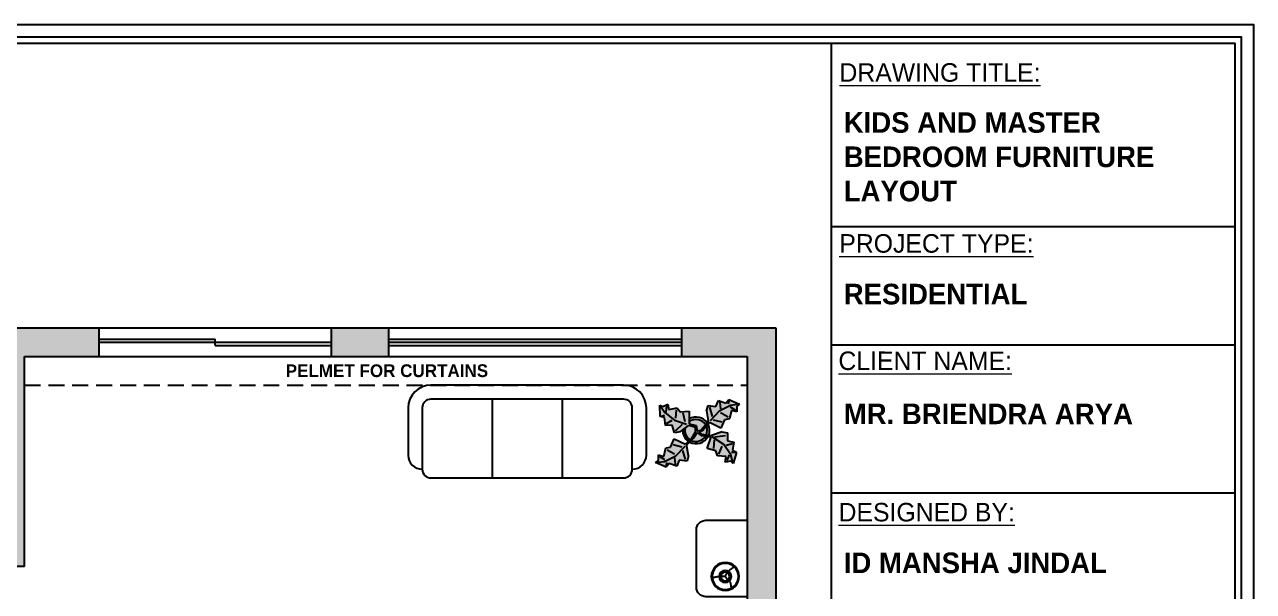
# Model space of a CAD drawing. Header units: inches. Extents: x 9636 to 21597, y -10243 to 557.
# Drawn here: x 10567.4 to 10953.4, y -5165.9 to -4987.8 of the extents above; entities that cross this region are included whole.
import ezdxf

# ---------------------------------------------------------------- set-up
doc = ezdxf.new("R2010")
doc.units = ezdxf.units.IN
doc.header["$MEASUREMENT"] = 0
doc.linetypes.add('DASHED', pattern=[0.75, 0.5, -0.25])
doc.layers.add('FURNI', color=140, linetype='Continuous', lineweight=18)
doc.layers.add('IEL-HATCH-002', color=7, linetype='Continuous')
doc.layers.add('TEFRİŞ', color=11, linetype='Continuous')
doc.styles.add('HEMI', font='stylu.ttf')

# ---------------------------------------------------------------- blocks, each defined once
blk = doc.blocks.new('rthjr')
for p, q in [((3335.61, 665.8), (3275.11, 665.8)), ((3294.36, 661.4), (3294.36, 636.65)), ((3316.36, 661.4), (3316.36, 636.65)), ((3267.96, 658.65), (3267.96, 643.8)), ((3342.76, 643.8), (3342.76, 658.65))]:
    blk.add_line(p, q)
blk.add_lwpolyline([(3275.11, 636.65), (3335.61, 636.65, 0.414214), (3338.36, 639.4), (3338.36, 658.65, 0.414214), (3335.61, 661.4), (3275.11, 661.4, 0.414214), (3272.36, 658.65), (3272.36, 639.4, 0.414214)], format="xyb", close=True)
for centre, radius, start, end in [((3275.11, 658.65), 7.15, 90, 180), ((3335.61, 658.65), 7.15, 0, 90), ((3272.36, 643.8), 4.4, 180, 270), ((3338.36, 643.8), 4.4, 270, 0)]:
    blk.add_arc(centre, radius, start, end)
blk = doc.blocks.new('wegg')
at = {"layer": 'IEL-HATCH-002', "transparency": 33554687}
h = blk.add_hatch(color=256, dxfattribs=at)
h.dxf.hatch_style = 1
h.set_gradient(color1=(88, 186, 72), color2=(19, 103, 52), name='CYLINDER')
h.paths.add_polyline_path([(3815.98, 785.14), (3818.28, 787.76), (3821.8, 786.01), (3822.92, 788.61), (3824.47, 788.9), (3825.1, 791.57), (3826.79, 791.08), (3826.78, 792.84), (3827.63, 793.48), (3824.32, 794.95), (3823.4, 793.82), (3821.01, 794.66), (3820.24, 792.76), (3817.78, 793.1), (3817.29, 791.41), (3817.86, 788.32), (3817.81, 787.92), (3815.47, 785.33), (3814.33, 785.14), (3814.04, 786.8), (3811.83, 787.35), (3811.86, 791.28), (3809.02, 791.15), (3808.09, 792.41), (3805.41, 791.8), (3805.11, 793.54), (3803.53, 792.76), (3802.59, 793.24), (3802.72, 789.62), (3804.13, 789.3), (3804.43, 786.78), (3806.48, 786.92), (3807.24, 784.55), (3808.98, 784.85), (3811.51, 786.72), (3811.67, 786.88), (3813.61, 786.43), (3813.83, 784.78), (3812.57, 782.62), (3810.66, 780.91), (3807.14, 782.66), (3806.02, 780.06), (3804.47, 779.77), (3803.85, 777.1), (3802.16, 777.59), (3802.16, 775.83), (3801.32, 775.19), (3804.63, 773.72), (3805.54, 774.85), (3807.93, 774.01), (3808.7, 775.91), (3811.17, 775.57), (3811.66, 777.26), (3811.09, 780.35), (3811.13, 780.75), (3813.33, 782.94), (3814.4, 784.59), (3815.57, 783.69), (3818.71, 783.29), (3817.47, 779.56), (3820.2, 778.82), (3820.7, 777.32), (3823.43, 777.07), (3823.19, 775.33), (3824.93, 775.58), (3825.67, 774.84), (3826.67, 778.32), (3825.42, 779.06), (3825.92, 781.55), (3823.93, 782.05), (3823.93, 784.54), (3822.19, 784.79), (3818.84, 783.68), (3815.69, 784.14), (3814.9, 784.78)])
at = {"layer": 'IEL-HATCH-002', "true_color": 0x9e7e57, "transparency": 33554687}
h = blk.add_hatch(color=45, dxfattribs=at)
h.dxf.hatch_style = 1
h.paths.add_polyline_path([(3811.83, 788.05), (3811.83, 787.35), (3814.04, 786.8), (3814.33, 785.14), (3815.47, 785.33), (3817.03, 787.05, 0.422139)])
h.paths.add_polyline_path([(3813.83, 784.78), (3813.61, 786.43), (3811.67, 786.88), (3811.51, 786.72), (3810.57, 786.03, 0.320152), (3812.18, 782.28), (3812.57, 782.62)])
h.paths.add_polyline_path([(3817.04, 783.51), (3815.57, 783.69), (3814.4, 784.59), (3813.33, 782.94), (3812.47, 782.08, 0.36519)])
h.paths.add_polyline_path([(3817.27, 786.61), (3815.98, 785.14), (3814.9, 784.78), (3815.69, 784.14), (3817.25, 783.91, 0.188383)])
at = {"layer": 'IEL-HATCH-002', "true_color": 0x735c3f, "transparency": 33554687}
h = blk.add_hatch(color=37, dxfattribs=at)
h.dxf.hatch_style = 1
h.paths.add_polyline_path([(3811.84, 788.9), (3811.83, 788.05, -0.422139), (3817.03, 787.05), (3817.54, 787.61, 0.390322)])
h.paths.add_polyline_path([(3817.78, 787.19), (3817.27, 786.61, -0.188383), (3817.25, 783.91), (3817.98, 783.8, 0.204823)])
h.paths.add_polyline_path([(3817.79, 783.41), (3817.04, 783.51, -0.36519), (3812.47, 782.08), (3811.98, 781.6, 0.411659)])
h = blk.add_hatch(color=37, dxfattribs=at)
h.dxf.hatch_style = 1
h.paths.add_polyline_path([(3810.57, 786.03), (3809.79, 785.46, 0.259563), (3811.64, 781.79), (3812.18, 782.28, -0.320152)])
for p, q in [((3802.72, 789.62), (3802.59, 793.24)), ((3802.59, 793.24), (3803.53, 792.76)), ((3802.59, 793.24), (3804.15, 790.87)), ((3803.53, 792.76), (3805.11, 793.54)), ((3804.62, 791.02), (3804.79, 792.91)), ((3805.11, 793.54), (3805.41, 791.8)), ((3805.41, 791.8), (3808.09, 792.41)), ((3807.77, 791.79), (3807.59, 789.11)), ((3808.09, 792.41), (3809.02, 791.15)), ((3809.02, 791.15), (3811.86, 791.28)), ((3811.86, 791.28), (3811.83, 787.35)), ((3817.29, 791.41), (3817.78, 793.1)), ((3817.29, 791.41), (3817.86, 788.32)), ((3817.78, 793.1), (3820.24, 792.76)), ((3818.2, 792.54), (3819.05, 789.66)), ((3821.3, 791.35), (3818.41, 788.26)), ((3820.24, 792.76), (3821.01, 794.66)), ((3821.01, 794.66), (3823.4, 793.82)), ((3824.81, 793.12), (3821.3, 791.35)), ((3821.43, 794.1), (3821.65, 792.06)), ((3823.4, 793.82), (3824.32, 794.95)), ((3824.25, 794.46), (3824.11, 793.47)), ((3824.32, 794.95), (3827.63, 793.48)), ((3825.1, 791.57), (3824.47, 788.9)), ((3824.74, 792.63), (3826.36, 791.65)), ((3827.63, 793.48), (3824.81, 793.12)), ((3826.79, 791.08), (3825.1, 791.57)), ((3827.63, 793.48), (3826.78, 792.84)), ((3826.78, 792.84), (3826.79, 791.08)), ((3804.13, 789.3), (3802.72, 789.62)), ((3803.19, 789.78), (3804.14, 790.08)), ((3804.43, 786.78), (3804.13, 789.3)), ((3804.15, 790.87), (3807.27, 788.49)), ((3804.75, 787.4), (3806.49, 788.49)), ((3807.27, 788.49), (3811.04, 787.27)), ((3810.57, 787.99), (3809.96, 790.67)), ((3815.47, 785.33), (3817.81, 787.92)), ((3818.28, 787.76), (3815.98, 785.14)), ((3817.81, 787.92), (3817.86, 788.32)), ((3821.8, 786.01), (3818.28, 787.76)), ((3819.41, 788.61), (3822.08, 787.98)), ((3824.05, 789.46), (3821.72, 790.79)), ((3822.92, 788.61), (3821.8, 786.01)), ((3824.47, 788.9), (3822.92, 788.61)), ((3806.48, 786.92), (3804.43, 786.78)), ((3807.24, 784.55), (3806.48, 786.92)), ((3808.98, 784.85), (3807.24, 784.55)), ((3807.56, 785.18), (3809.78, 787.21)), ((3808.98, 784.85), (3811.51, 786.72)), ((3811.51, 786.72), (3811.67, 786.88)), ((3811.67, 786.88), (3813.61, 786.43)), ((3811.83, 787.35), (3814.04, 786.8)), ((3812.57, 782.62), (3813.83, 784.78)), ((3813.33, 782.94), (3814.4, 784.59)), ((3813.61, 786.43), (3813.61, 786.43)), ((3813.61, 786.43), (3813.83, 784.78)), ((3814.04, 786.8), (3814.33, 785.14)), ((3814.33, 785.14), (3815.47, 785.33)), ((3814.4, 784.59), (3815.57, 783.69)), ((3815.98, 785.14), (3814.9, 784.78)), ((3814.9, 784.78), (3815.69, 784.14)), ((3815.57, 783.69), (3818.71, 783.29)), ((3815.69, 784.14), (3818.84, 783.68)), ((3822.19, 784.79), (3818.84, 783.68)), ((3819.87, 783.24), (3823.27, 783.64)), ((3822.19, 784.79), (3823.93, 784.54)), ((3823.93, 784.54), (3823.93, 782.05)), ((3803.85, 777.1), (3804.47, 779.77)), ((3804.47, 779.77), (3806.02, 780.06)), ((3806.02, 780.06), (3807.14, 782.66)), ((3809.54, 780.06), (3806.86, 780.69)), ((3807.14, 782.66), (3810.66, 780.91)), ((3807.65, 777.32), (3810.54, 780.37)), ((3812.57, 782.62), (3810.66, 780.91)), ((3811.09, 780.35), (3811.13, 780.75)), ((3811.66, 777.26), (3811.09, 780.35)), ((3811.13, 780.75), (3813.33, 782.94)), ((3817.47, 779.56), (3818.71, 783.29)), ((3822.69, 780.81), (3819.07, 783.28)), ((3819.7, 782.3), (3819.46, 779.56)), ((3821.2, 777.82), (3822.19, 780.31)), ((3824.93, 777.57), (3822.69, 780.81)), ((3825.42, 781.05), (3823.43, 780.56)), ((3823.93, 782.05), (3825.92, 781.55)), ((3825.92, 781.55), (3825.42, 779.06)), ((3801.32, 775.19), (3802.16, 775.83)), ((3802.16, 775.83), (3802.16, 777.59)), ((3802.16, 777.59), (3803.85, 777.1)), ((3804.2, 776.04), (3802.58, 777.02)), ((3804.13, 775.55), (3807.65, 777.32)), ((3804.9, 779.21), (3807.22, 777.88)), ((3807.51, 774.57), (3807.3, 776.61)), ((3808.7, 775.91), (3807.93, 774.01)), ((3811.17, 775.57), (3808.7, 775.91)), ((3810.74, 776.13), (3809.89, 779.01)), ((3811.66, 777.26), (3811.17, 775.57)), ((3820.2, 778.82), (3817.47, 779.56)), ((3820.7, 777.32), (3820.2, 778.82)), ((3823.43, 777.07), (3820.7, 777.32)), ((3823.19, 775.33), (3823.43, 777.07)), ((3824.43, 777.57), (3823.68, 775.83)), ((3825.67, 774.84), (3824.93, 777.57)), ((3826.17, 778.32), (3825.18, 778.32)), ((3825.42, 779.06), (3826.67, 778.32)), ((3826.67, 778.32), (3825.67, 774.84)), ((3801.32, 775.19), (3804.13, 775.55)), ((3804.63, 773.72), (3801.32, 775.19)), ((3805.54, 774.85), (3804.63, 773.72)), ((3804.7, 774.21), (3804.84, 775.2)), ((3807.93, 774.01), (3805.54, 774.85)), ((3824.93, 775.58), (3823.19, 775.33)), ((3825.67, 774.84), (3824.93, 775.58))]:
    blk.add_line(p, q)
for centre, radius, start, end in [((3813.99, 785.17), 4.31, 34.6099, 120.1028), ((3813.95, 785.02), 3.69, 33.3774, 124.9414), ((3814.01, 785.28), 4.22, 177.6517, 235.8548), ((3814.01, 785.28), 3.52, 167.7009, 238.6725), ((3813.8, 785.28), 3.71, 338.2396, 20.9137), ((3813.92, 785.26), 4.31, 340.2076, 26.5091), ((3813.97, 785.44), 4.33, 242.5812, 332.0847), ((3813.91, 785.51), 3.72, 247.3711, 327.472)]:
    blk.add_arc(centre, radius, start, end)

msp = doc.modelspace()

# ---------------------------------------------------------------- hatches: boundary and pattern name
at = {"layer": 'IEL-HATCH-002', "true_color": 0xc7c8ca, "transparency": 33554687}
h = msp.add_hatch(color=9, dxfattribs=at)
h.dxf.hatch_style = 1
h.paths.add_polyline_path([(10375.91, -5083.07), (10333.41, -5083.07), (10333.41, -5185.07), (10337.08, -5185.07), (10342.41, -5185.07), (10342.41, -5097.07), (10347.41, -5097.07), (10347.41, -5092.07), (10375.91, -5092.07)])
h.paths.add_polyline_path([(10483.91, -5083.07), (10459.91, -5083.07), (10459.91, -5092.07), (10483.91, -5092.07)])
h.paths.add_polyline_path([(10562.41, -5083.07), (10483.91, -5083.07), (10483.91, -5302.07), (10490.41, -5302.07), (10490.41, -5092.07), (10562.41, -5092.07)])
h.paths.add_polyline_path([(10591.41, -5302.07), (10567.41, -5302.07), (10567.41, -5188.07), (10563.74, -5188.07), (10562.41, -5188.07), (10562.41, -5302.07), (10490.41, -5302.07), (10483.91, -5302.07), (10483.91, -5311.07), (10490.41, -5311.07), (10562.41, -5311.07), (10591.41, -5311.07), (10591.41, -5307.41)])
h.paths.add_polyline_path([(10483.91, -5302.07), (10342.41, -5302.07), (10342.41, -5282.37), (10342.41, -5239.07), (10351.91, -5239.07), (10351.91, -5234.07), (10342.41, -5234.07), (10342.41, -5227.07), (10333.41, -5227.07), (10333.41, -5311.07), (10483.91, -5311.07)])
h.paths.add_polyline_path([(10803.41, -5083.07), (10773.81, -5083.07), (10773.81, -5092.07), (10794.41, -5092.07), (10794.41, -5284.07), (10794.41, -5290.07), (10794.41, -5302.07), (10634.41, -5302.07), (10634.41, -5311.07), (10803.41, -5311.07)])
h.paths.add_polyline_path([(10681.81, -5083.07), (10663.81, -5083.07), (10663.81, -5092.07), (10681.81, -5092.07)], flags=17)
h.paths.add_polyline_path([(10590.81, -5083.07), (10562.41, -5083.07), (10562.41, -5158.07), (10567.41, -5158.07), (10567.41, -5092.07), (10590.81, -5092.07)])

# ---------------------------------------------------------------- linework, layer by layer
for p, q in [((10562.41, -5083.07), (10803.41, -5083.07)), ((10803.41, -5083.07), (10803.41, -5311.07)), ((10567.41, -5092.07), (10794.41, -5092.07)), ((10567.41, -5158.07), (10567.41, -5092.07)), ((10794.41, -5092.07), (10794.41, -5284.07)), ((10567.41, -5158.07), (10562.41, -5158.07))]:
    msp.add_line(p, q)
at = {"color": 152, "true_color": 0x2776bb}
for p, q in [((10590.81, -5092.07), (10590.81, -5083.07)), ((10663.81, -5092.07), (10663.81, -5083.07)), ((10681.81, -5092.07), (10681.81, -5083.07)), ((10773.81, -5092.07), (10773.81, -5083.07)), ((10590.81, -5086.57), (10627.31, -5086.57)), ((10627.31, -5088.57), (10627.31, -5086.57)), ((10681.81, -5086.57), (10773.81, -5086.57)), ((10590.81, -5087.57), (10663.81, -5087.57)), ((10627.31, -5088.57), (10663.81, -5088.57)), ((10681.81, -5087.57), (10773.81, -5087.57)), ((10681.81, -5088.57), (10773.81, -5088.57))]:
    msp.add_line(p, q, dxfattribs=at)
at = {"linetype": 'DASHED', "ltscale": 10}
msp.add_line((10567.41, -5101.07), (10794.41, -5101.07), dxfattribs=at)
msp.add_lwpolyline([(10794.41, -5167.53), (10781.41, -5167.53, -0.414214), (10778.41, -5164.53), (10778.41, -5146.53, -0.414214), (10781.41, -5143.53), (10794.41, -5143.53)], format="xyb", close=True)
at = {"layer": 'FURNI', "color": 18, "lineweight": 25, "true_color": 0x000000}
for p, q in [((10820.72, -4993.59), (10820.72, -5448)), ((10820.67, -5051.22), (10947.51, -5051.22)), ((10820.67, -5088.38), (10947.51, -5088.38)), ((10820.67, -5134.85), (10947.51, -5134.85))]:
    msp.add_line(p, q, dxfattribs=at)
for points in [[(10301.19, -5453.82), (10301.19, -4987.77), (10953.38, -4987.77), (10953.38, -5453.82)], [(10305.07, -5449.94), (10305.07, -4991.65), (10949.5, -4991.65), (10949.5, -5449.94)], [(10307.01, -5448), (10307.01, -4993.59), (10947.56, -4993.59), (10947.56, -5448)]]:
    msp.add_lwpolyline(points, close=True, dxfattribs=at)
at = {"layer": 'TEFRİŞ', "color": 252, "linetype": 'Continuous', "true_color": 0x939598}
for p, q in [((10787.84, -5160.46), (10787.9, -5160.36)), ((10787.84, -5160.46), (10787.9, -5160.36)), ((10787.9, -5160.36), (10787.96, -5160.27)), ((10787.9, -5160.36), (10787.96, -5160.27)), ((10787.96, -5160.27), (10788.01, -5160.18)), ((10787.96, -5160.27), (10788.01, -5160.18)), ((10788.01, -5160.18), (10788.06, -5160.1)), ((10788.01, -5160.18), (10788.06, -5160.1)), ((10788.06, -5160.1), (10788.11, -5160.02)), ((10788.06, -5160.1), (10788.11, -5160.02)), ((10788.11, -5160.02), (10788.16, -5159.94)), ((10788.11, -5160.02), (10788.16, -5159.94)), ((10788.16, -5159.94), (10788.2, -5159.87)), ((10788.16, -5159.94), (10788.2, -5159.87)), ((10788.2, -5159.87), (10788.25, -5159.79)), ((10788.2, -5159.87), (10788.25, -5159.79)), ((10788.25, -5159.79), (10788.3, -5159.72)), ((10788.25, -5159.79), (10788.3, -5159.72)), ((10788.3, -5159.72), (10788.35, -5159.65)), ((10788.3, -5159.72), (10788.35, -5159.65)), ((10788.35, -5159.65), (10788.4, -5159.59)), ((10788.35, -5159.65), (10788.4, -5159.59)), ((10788.4, -5159.59), (10788.46, -5159.52)), ((10788.4, -5159.59), (10788.46, -5159.52)), ((10788.46, -5159.52), (10788.52, -5159.46)), ((10788.46, -5159.52), (10788.52, -5159.46)), ((10788.52, -5159.46), (10788.58, -5159.39)), ((10788.52, -5159.46), (10788.58, -5159.39)), ((10788.58, -5159.39), (10788.65, -5159.33)), ((10788.58, -5159.39), (10788.65, -5159.33)), ((10788.65, -5159.33), (10788.71, -5159.27)), ((10788.65, -5159.33), (10788.71, -5159.27)), ((10788.71, -5159.27), (10788.78, -5159.21)), ((10788.71, -5159.27), (10788.78, -5159.21)), ((10788.78, -5159.21), (10788.85, -5159.15)), ((10788.78, -5159.21), (10788.85, -5159.15)), ((10788.85, -5159.15), (10788.93, -5159.09)), ((10788.85, -5159.15), (10788.93, -5159.09)), ((10788.93, -5159.09), (10789, -5159.03)), ((10788.93, -5159.09), (10789, -5159.03)), ((10789, -5159.03), (10789.08, -5158.97)), ((10789, -5159.03), (10789.08, -5158.97)), ((10789.08, -5158.97), (10789.16, -5158.91)), ((10789.08, -5158.97), (10789.16, -5158.91)), ((10789.16, -5158.91), (10789.25, -5158.84)), ((10789.16, -5158.91), (10789.25, -5158.84)), ((10789.25, -5158.84), (10789.34, -5158.78)), ((10789.25, -5158.84), (10789.34, -5158.78)), ((10789.34, -5158.78), (10789.44, -5158.71)), ((10789.34, -5158.78), (10789.44, -5158.71)), ((10789.44, -5158.71), (10789.54, -5158.64)), ((10789.44, -5158.71), (10789.54, -5158.64)), ((10789.54, -5158.64), (10789.65, -5158.57)), ((10789.54, -5158.64), (10789.65, -5158.57)), ((10789.65, -5158.57), (10789.77, -5158.49)), ((10789.65, -5158.57), (10789.77, -5158.49)), ((10789.77, -5158.49), (10789.9, -5158.4)), ((10789.77, -5158.49), (10789.9, -5158.4)), ((10789.9, -5158.4), (10790.03, -5158.3)), ((10789.9, -5158.4), (10790.03, -5158.3)), ((10790.03, -5158.3), (10790.17, -5158.19)), ((10790.03, -5158.3), (10790.17, -5158.19)), ((10790.17, -5158.19), (10790.33, -5158.07)), ((10790.17, -5158.19), (10790.33, -5158.07)), ((10790.33, -5158.07), (10790.5, -5157.93)), ((10790.33, -5158.07), (10790.5, -5157.93)), ((10790.5, -5157.93), (10790.68, -5157.78)), ((10790.5, -5157.93), (10790.68, -5157.78)), ((10783.1, -5161.28), (10782.97, -5161.24)), ((10783.1, -5161.28), (10782.97, -5161.24)), ((10783.24, -5161.33), (10783.1, -5161.28)), ((10783.24, -5161.33), (10783.1, -5161.28)), ((10783.36, -5161.37), (10783.24, -5161.33)), ((10783.36, -5161.37), (10783.24, -5161.33)), ((10783.49, -5161.41), (10783.36, -5161.37)), ((10783.49, -5161.41), (10783.36, -5161.37)), ((10783.6, -5161.45), (10783.49, -5161.41)), ((10783.6, -5161.45), (10783.49, -5161.41)), ((10783.72, -5161.48), (10783.6, -5161.45)), ((10783.72, -5161.48), (10783.6, -5161.45)), ((10783.83, -5161.5), (10783.72, -5161.48)), ((10783.83, -5161.5), (10783.72, -5161.48)), ((10783.93, -5161.51), (10783.83, -5161.5)), ((10783.93, -5161.51), (10783.83, -5161.5)), ((10784.02, -5161.51), (10783.93, -5161.51)), ((10784.02, -5161.51), (10783.93, -5161.51)), ((10784.11, -5161.5), (10784.02, -5161.51)), ((10784.11, -5161.5), (10784.02, -5161.51)), ((10784.2, -5161.49), (10784.11, -5161.5)), ((10784.2, -5161.49), (10784.11, -5161.5)), ((10784.29, -5161.48), (10784.2, -5161.49)), ((10784.29, -5161.48), (10784.2, -5161.49)), ((10784.37, -5161.46), (10784.29, -5161.48)), ((10784.37, -5161.46), (10784.29, -5161.48)), ((10784.45, -5161.44), (10784.37, -5161.46)), ((10784.45, -5161.44), (10784.37, -5161.46)), ((10784.53, -5161.41), (10784.45, -5161.44)), ((10784.53, -5161.41), (10784.45, -5161.44)), ((10784.61, -5161.39), (10784.53, -5161.41)), ((10784.61, -5161.39), (10784.53, -5161.41)), ((10784.69, -5161.37), (10784.61, -5161.39)), ((10784.69, -5161.37), (10784.61, -5161.39)), ((10784.77, -5161.35), (10784.69, -5161.37)), ((10784.77, -5161.35), (10784.69, -5161.37)), ((10784.85, -5161.33), (10784.77, -5161.35)), ((10784.85, -5161.33), (10784.77, -5161.35)), ((10784.93, -5161.32), (10784.85, -5161.33)), ((10784.93, -5161.32), (10784.85, -5161.33)), ((10785.01, -5161.3), (10784.93, -5161.32)), ((10785.01, -5161.3), (10784.93, -5161.32)), ((10785.08, -5161.29), (10785.01, -5161.3)), ((10785.08, -5161.29), (10785.01, -5161.3)), ((10785.16, -5161.27), (10785.08, -5161.29)), ((10785.16, -5161.27), (10785.08, -5161.29)), ((10785.24, -5161.26), (10785.16, -5161.27)), ((10785.24, -5161.26), (10785.16, -5161.27)), ((10785.31, -5161.25), (10785.24, -5161.26)), ((10785.31, -5161.25), (10785.24, -5161.26)), ((10785.39, -5161.24), (10785.31, -5161.25)), ((10785.39, -5161.24), (10785.31, -5161.25)), ((10785.47, -5161.24), (10785.39, -5161.24)), ((10785.47, -5161.24), (10785.39, -5161.24)), ((10785.54, -5161.23), (10785.47, -5161.24)), ((10785.54, -5161.23), (10785.47, -5161.24)), ((10785.62, -5161.23), (10785.54, -5161.23)), ((10785.62, -5161.23), (10785.54, -5161.23)), ((10785.7, -5161.23), (10785.62, -5161.23)), ((10785.7, -5161.23), (10785.62, -5161.23)), ((10785.78, -5161.22), (10785.7, -5161.23)), ((10785.78, -5161.22), (10785.7, -5161.23)), ((10785.86, -5161.23), (10785.78, -5161.22)), ((10785.86, -5161.23), (10785.78, -5161.22)), ((10785.94, -5161.23), (10785.86, -5161.23)), ((10785.94, -5161.23), (10785.86, -5161.23)), ((10786.02, -5161.23), (10785.94, -5161.23)), ((10786.02, -5161.23), (10785.94, -5161.23)), ((10786.11, -5161.23), (10786.02, -5161.23)), ((10786.11, -5161.23), (10786.02, -5161.23)), ((10786.2, -5161.24), (10786.11, -5161.23)), ((10786.2, -5161.24), (10786.11, -5161.23)), ((10786.29, -5161.24), (10786.2, -5161.24)), ((10786.29, -5161.24), (10786.2, -5161.24)), ((10786.38, -5161.24), (10786.29, -5161.24)), ((10786.38, -5161.24), (10786.29, -5161.24)), ((10786.48, -5161.24), (10786.38, -5161.24)), ((10786.48, -5161.24), (10786.38, -5161.24)), ((10786.58, -5161.23), (10786.48, -5161.24)), ((10786.58, -5161.23), (10786.48, -5161.24)), ((10786.69, -5161.23), (10786.58, -5161.23)), ((10786.69, -5161.23), (10786.58, -5161.23)), ((10786.8, -5161.23), (10786.69, -5161.23)), ((10786.8, -5161.23), (10786.69, -5161.23)), ((10786.93, -5161.23), (10786.8, -5161.23)), ((10786.93, -5161.23), (10786.8, -5161.23)), ((10787.07, -5161.23), (10786.93, -5161.23)), ((10787.07, -5161.23), (10786.93, -5161.23)), ((10787.24, -5161.23), (10787.07, -5161.23)), ((10787.24, -5161.23), (10787.07, -5161.23)), ((10787.42, -5161.24), (10787.24, -5161.23)), ((10787.42, -5161.24), (10787.24, -5161.23)), ((10787.36, -5161.35), (10787.45, -5161.15)), ((10787.36, -5161.35), (10787.45, -5161.15)), ((10787.63, -5161.26), (10787.42, -5161.24)), ((10787.63, -5161.26), (10787.42, -5161.24)), ((10787.43, -5161.16), (10787.54, -5161.37)), ((10787.43, -5161.16), (10787.54, -5161.37)), ((10787.45, -5161.15), (10787.54, -5160.98)), ((10787.45, -5161.15), (10787.54, -5160.98)), ((10787.54, -5160.98), (10787.63, -5160.83)), ((10787.54, -5160.98), (10787.63, -5160.83)), ((10787.54, -5161.37), (10787.65, -5161.55)), ((10787.54, -5161.37), (10787.65, -5161.55)), ((10787.63, -5160.83), (10787.7, -5160.69)), ((10787.63, -5160.83), (10787.7, -5160.69)), ((10787.65, -5161.55), (10787.76, -5161.7)), ((10787.65, -5161.55), (10787.76, -5161.7)), ((10787.7, -5160.69), (10787.77, -5160.57)), ((10787.7, -5160.69), (10787.77, -5160.57)), ((10787.76, -5161.7), (10787.87, -5161.84)), ((10787.76, -5161.7), (10787.87, -5161.84)), ((10787.77, -5160.57), (10787.84, -5160.46)), ((10787.77, -5160.57), (10787.84, -5160.46)), ((10787.87, -5161.84), (10787.97, -5161.96)), ((10787.87, -5161.84), (10787.97, -5161.96)), ((10787.97, -5161.96), (10788.07, -5162.06)), ((10787.97, -5161.96), (10788.07, -5162.06)), ((10788.07, -5162.06), (10788.17, -5162.15)), ((10788.07, -5162.06), (10788.17, -5162.15)), ((10788.17, -5162.15), (10788.27, -5162.24)), ((10788.17, -5162.15), (10788.27, -5162.24)), ((10788.27, -5162.24), (10788.36, -5162.32)), ((10788.27, -5162.24), (10788.36, -5162.32)), ((10788.36, -5162.32), (10788.44, -5162.39)), ((10788.36, -5162.32), (10788.44, -5162.39)), ((10788.44, -5162.39), (10788.52, -5162.46)), ((10788.44, -5162.39), (10788.52, -5162.46)), ((10788.52, -5162.46), (10788.6, -5162.53)), ((10788.52, -5162.46), (10788.6, -5162.53)), ((10788.6, -5162.53), (10788.67, -5162.6)), ((10788.6, -5162.53), (10788.67, -5162.6)), ((10788.67, -5162.6), (10788.73, -5162.67)), ((10788.67, -5162.6), (10788.73, -5162.67)), ((10788.73, -5162.67), (10788.79, -5162.73)), ((10788.73, -5162.67), (10788.79, -5162.73)), ((10788.79, -5162.73), (10788.85, -5162.8)), ((10788.79, -5162.73), (10788.85, -5162.8)), ((10788.85, -5162.8), (10788.9, -5162.87)), ((10788.85, -5162.8), (10788.9, -5162.87)), ((10788.9, -5162.87), (10788.94, -5162.94)), ((10788.9, -5162.87), (10788.94, -5162.94)), ((10788.94, -5162.94), (10788.98, -5163.01)), ((10788.94, -5162.94), (10788.98, -5163.01)), ((10788.98, -5163.01), (10789.02, -5163.08)), ((10788.98, -5163.01), (10789.02, -5163.08)), ((10789.02, -5163.08), (10789.05, -5163.15)), ((10789.02, -5163.08), (10789.05, -5163.15)), ((10789.05, -5163.15), (10789.08, -5163.23)), ((10789.05, -5163.15), (10789.08, -5163.23)), ((10789.08, -5163.23), (10789.1, -5163.3)), ((10789.08, -5163.23), (10789.1, -5163.3)), ((10789.1, -5163.3), (10789.12, -5163.37)), ((10789.1, -5163.3), (10789.12, -5163.37)), ((10789.12, -5163.37), (10789.14, -5163.45)), ((10789.12, -5163.37), (10789.14, -5163.45)), ((10789.14, -5163.45), (10789.15, -5163.52)), ((10789.14, -5163.45), (10789.15, -5163.52)), ((10789.15, -5163.52), (10789.16, -5163.59)), ((10789.15, -5163.52), (10789.16, -5163.59)), ((10789.16, -5163.59), (10789.17, -5163.67)), ((10789.16, -5163.59), (10789.17, -5163.67)), ((10789.17, -5163.67), (10789.18, -5163.74)), ((10789.17, -5163.67), (10789.18, -5163.74)), ((10789.18, -5163.74), (10789.19, -5163.82)), ((10789.18, -5163.74), (10789.19, -5163.82)), ((10789.19, -5163.82), (10789.2, -5163.89)), ((10789.19, -5163.82), (10789.2, -5163.89)), ((10789.2, -5163.89), (10789.21, -5163.96)), ((10789.2, -5163.89), (10789.21, -5163.96)), ((10789.21, -5163.96), (10789.22, -5164.04)), ((10789.21, -5163.96), (10789.22, -5164.04)), ((10789.22, -5164.04), (10789.23, -5164.11)), ((10789.22, -5164.04), (10789.23, -5164.11)), ((10789.23, -5164.11), (10789.24, -5164.19)), ((10789.23, -5164.11), (10789.24, -5164.19)), ((10789.24, -5164.19), (10789.26, -5164.26)), ((10789.24, -5164.19), (10789.26, -5164.26)), ((10786.7, -5165.25), (10786.75, -5165.32)), ((10786.7, -5165.25), (10786.75, -5165.32)), ((10789.26, -5164.26), (10789.27, -5164.34)), ((10789.26, -5164.26), (10789.27, -5164.34)), ((10789.27, -5164.34), (10789.29, -5164.43)), ((10789.27, -5164.34), (10789.29, -5164.43)), ((10789.29, -5164.43), (10789.31, -5164.51)), ((10789.29, -5164.43), (10789.31, -5164.51)), ((10789.31, -5164.51), (10789.33, -5164.6)), ((10789.31, -5164.51), (10789.33, -5164.6)), ((10789.33, -5164.6), (10789.36, -5164.7)), ((10789.33, -5164.6), (10789.36, -5164.7)), ((10789.36, -5164.7), (10789.39, -5164.79)), ((10789.36, -5164.7), (10789.39, -5164.79)), ((10789.39, -5164.79), (10789.42, -5164.89)), ((10789.39, -5164.79), (10789.42, -5164.89)), ((10789.42, -5164.89), (10789.46, -5164.99)), ((10789.42, -5164.89), (10789.46, -5164.99)), ((10789.46, -5164.99), (10789.5, -5165.08)), ((10789.46, -5164.99), (10789.5, -5165.08)), ((10789.5, -5165.08), (10789.54, -5165.17)), ((10789.5, -5165.08), (10789.54, -5165.17)), ((10789.54, -5165.17), (10789.59, -5165.25)), ((10789.54, -5165.17), (10789.59, -5165.25))]:
    msp.add_line(p, q, dxfattribs=at)
at = {"layer": 'TEFRİŞ', "color": 252, "linetype": 'Continuous', "true_color": 0x939598, "extrusion": (0, 0, -1)}
for major_axis, start_param, end_param in [((-3.1, 3.1), 3.926991, 10.210176), ((-2.91, -2.91), 5.497787, 11.780972), ((-2.91, -2.91), 5.497787, 11.780972), ((-1.36, -1.36), 5.497787, 11.780972), ((-1.36, -1.36), 5.497787, 11.780972), ((-0.969, -0.969), 5.497787, 11.780972), ((-0.969, -0.969), 5.497787, 11.780972)]:
    msp.add_ellipse((10787.49, -5161.18), major_axis=major_axis, ratio=1, start_param=start_param, end_param=end_param, dxfattribs=at)

# ---------------------------------------------------------------- block references
for name, p in [('rthjr', (7419.94, -5766.87)), ('wegg', (6964.31, -5900.56))]:
    msp.add_blockref(name, p)

# ---------------------------------------------------------------- texts
at = {"lineweight": 15, "attachment_point": 1, "rotation": 359.9906, "style": 'HEMI'}
for s, insert, char_height, width in [('{\\LDRAWING TITLE:}', (10823.36, -4999.9), 5.8214, 64.8184), ('{\\fStylus BT|b1|i0|c0|p34;KIDS AND MASTER BEDROOM FURNITURE LAYOUT}', (10824.71, -5015.29), 6.4683, 107.1049), ('{\\LPROJECT TYPE:}', (10823.31, -5053.62), 5.8214, 61.1494), ('{\\fStylus BT|b1|i0|c0|p34;RESIDENTIAL}', (10824.71, -5069.21), 6.4683, 85.791), ('{\\LCLIENT NAME:}', (10823.03, -5090.49), 5.8214, 60.1487), ('{\\fStylus BT|b1|i0|c0|p34;MR. BRIENDRA ARYA}', (10824.71, -5106.85), 6.4683, 106.8777), ('{\\LDESIGNED BY:}', (10823.08, -5138.06), 5.8214, 61.4965), ('{\\fStylus BT|b1|i0|c0|p34;ID MANSHA JINDAL}', (10824.71, -5153.65), 6.4683, 85.791)]:
    msp.add_mtext(s, dxfattribs=dict(at, insert=insert, char_height=char_height, width=width))
at = {"color": 177, "lineweight": 15, "true_color": 0x293189, "insert": (10715.83, -5094.52), "char_height": 4, "width": 69.2136, "attachment_point": 3, "rotation": 0.0094, "style": 'HEMI'}
msp.add_mtext('\\pxqc;{\\fStylus BT|b1|i0|c0|p34;PELMET FOR CURTAINS}', dxfattribs=at)

doc.saveas('drawing.dxf')
